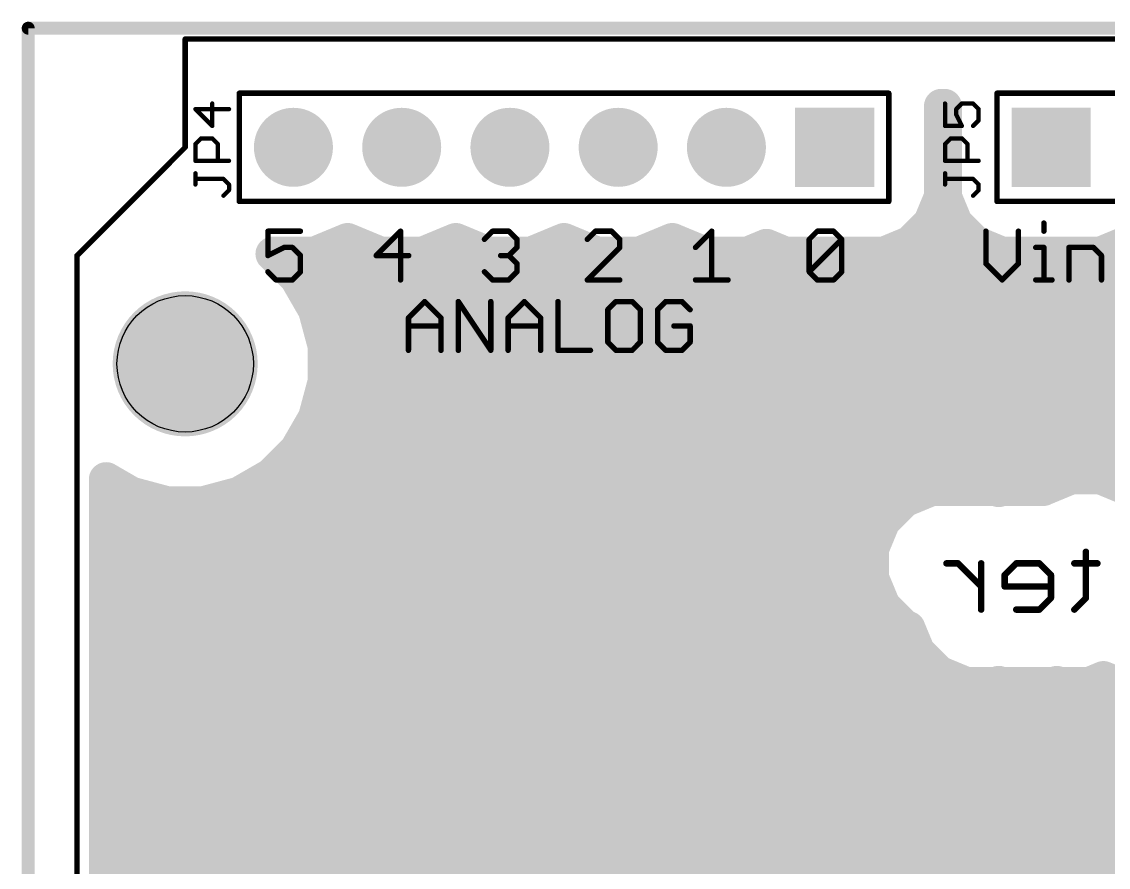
# Model space of a CAD drawing. Extents: x 0.2 to 70.4, y 8.5 to 70.6.
# Drawn here: x 0.23 to 25.72, y 50.8 to 70.64 of the extents above; entities that cross this region are included whole.
import ezdxf

# ---------------------------------------------------------------- set-up
doc = ezdxf.new("R2010")
doc.units = 0
for name, color, linetype in [('16', 175, 'CONTINUOUS'), ('17', 82, 'CONTINUOUS'), ('20', 213, 'CONTINUOUS'), ('21', 253, 'CONTINUOUS'), ('29', 253, 'CONTINUOUS'), ('30', 253, 'CONTINUOUS')]:
    doc.layers.add(name, color=color, linetype=linetype)

# ---------------------------------------------------------------- blocks, each defined once
blk = doc.blocks.new('SQUAREP')
blk.add_solid([(-0.5, -0.5), (0.5, -0.5), (-0.5, 0.5), (0.5, 0.5)])
blk = doc.blocks.new('ROUNDP')
at = {"const_width": 0.5}
blk.add_lwpolyline([(0, -0.25, 1), (0, 0.25, 1), (0, -0.25)], format="xyb", dxfattribs=at)

msp = doc.modelspace()

# ---------------------------------------------------------------- linework, layer by layer
at = {"layer": '16'}
for points, const_width in [([(21.8059, 66.532), (21.8059, 68.6562)], 0.8128), ([(21.8059, 68.6562), (21.8821, 68.6562)], 0.8128), ([(21.8821, 68.6562), (21.8821, 66.532)], 0.8128), ([(21.8059, 68.2752), (21.8821, 68.2752)], 0.8128), ([(21.8059, 67.4624), (21.8821, 67.4624)], 0.8128), ([(21.8059, 66.6496), (21.8821, 66.6496)], 0.8128), ([(21.5507, 65.9159), (21.8059, 66.532)], 0.8128), ([(21.8821, 66.532), (22.1373, 65.9159)], 0.8128), ([(21.0791, 65.4443), (21.5507, 65.9159)], 0.8128), ([(22.1373, 65.9159), (22.6089, 65.4443)], 0.8128), ([(21.4716, 65.8368), (22.2164, 65.8368)], 0.8128), ([(23.749, 62.611), (26.924, 65.786)], 0.6096), ([(7.1017, 65.1891), (7.874, 65.509)], 0.8128), ([(7.874, 65.509), (8.6463, 65.1891)], 0.8128), ([(9.6417, 65.1891), (10.414, 65.509)], 0.8128), ([(10.414, 65.509), (11.1863, 65.1891)], 0.8128), ([(12.1817, 65.1891), (12.954, 65.509)], 0.8128), ([(12.954, 65.509), (13.7263, 65.1891)], 0.8128), ([(14.7217, 65.1891), (15.494, 65.509)], 0.8128), ([(15.494, 65.509), (16.2663, 65.1891)], 0.8128), ([(17.2617, 65.1891), (17.7034, 65.3721)], 0.8128), ([(17.7034, 65.3721), (18.145, 65.1891)], 0.8128), ([(20.463, 65.1891), (21.0791, 65.4443)], 0.8128), ([(22.6089, 65.4443), (23.225, 65.1891)], 0.8128), ([(25.543, 65.1891), (26.1591, 65.4443)], 0.8128), ([(6.6859, 64.6229), (6.1197, 65.1891)], 0.8128), ([(6.1197, 65.1891), (7.1017, 65.1891)], 0.8128), ([(8.6463, 65.1891), (9.6417, 65.1891)], 0.8128), ([(11.1863, 65.1891), (12.1817, 65.1891)], 0.8128), ([(13.7263, 65.1891), (14.7217, 65.1891)], 0.8128), ([(16.2663, 65.1891), (17.2617, 65.1891)], 0.8128), ([(18.145, 65.1891), (20.463, 65.1891)], 0.8128), ([(23.225, 65.1891), (25.543, 65.1891)], 0.8128), ([(6.2848, 65.024), (32.4612, 65.024)], 0.8128), ([(7.1173, 63.8757), (6.6859, 64.6229)], 0.8128), ([(6.9236, 64.2112), (32.7923, 64.2112)], 0.8128), ([(7.3406, 63.0424), (7.1173, 63.8757)], 0.8128), ([(7.2452, 63.3984), (33.6051, 63.3984)], 0.8128), ([(7.3406, 62.1796), (7.3406, 63.0424)], 0.8128), ([(7.3406, 62.5856), (34.4179, 62.5856)], 0.8128), ([(4.064, 56.642), (10.033, 62.611)], 0.6096), ([(10.033, 62.611), (23.749, 62.611)], 0.6096), ([(7.1173, 61.3463), (7.3406, 62.1796)], 0.8128), ([(7.2316, 61.7728), (52.2487, 61.7728)], 0.8128), ([(6.6859, 60.5991), (7.1173, 61.3463)], 0.8128), ([(6.8943, 60.96), (53.0615, 60.96)], 0.8128), ([(6.0759, 59.9891), (6.6859, 60.5991)], 0.8128), ([(6.234, 60.1472), (28.7608, 60.1472)], 0.8128), ([(2.2098, 45.4061), (2.2098, 59.898)], 0.8128), ([(2.2098, 59.898), (2.7993, 59.5577)], 0.8128), ([(5.3287, 59.5577), (6.0759, 59.9891)], 0.8128), ([(24.8501, 59.9536), (24.2059, 59.6868)], 0.8128), ([(25.5473, 59.9536), (24.8501, 59.9536)], 0.8128), ([(26.1915, 59.6868), (25.5473, 59.9536)], 0.8128), ([(2.7993, 59.5577), (3.6326, 59.3344)], 0.8128), ([(4.4954, 59.3344), (5.3287, 59.5577)], 0.8128), ([(21.5792, 59.6825), (20.935, 59.4156)], 0.8128), ([(23.0899, 59.6825), (21.5792, 59.6825)], 0.8128), ([(23.1531, 59.6563), (23.0899, 59.6825)], 0.8128), ([(23.2163, 59.6825), (23.1531, 59.6563)], 0.8128), ([(23.7586, 59.6825), (23.2163, 59.6825)], 0.8128), ([(23.7587, 59.6825), (23.7586, 59.6825)], 0.8128), ([(24.1035, 59.6825), (23.7587, 59.6825)], 0.8128), ([(24.2016, 59.6825), (24.1035, 59.6825)], 0.8128), ([(24.2059, 59.6868), (24.2016, 59.6825)], 0.8128), ([(2.2098, 59.3344), (3.6326, 59.3344)], 0.8128), ([(3.6326, 59.3344), (4.4954, 59.3344)], 0.8128), ([(4.4954, 59.3344), (20.8538, 59.3344)], 0.8128), ([(20.935, 59.4156), (20.442, 58.9226)], 0.8128), ([(20.442, 58.9226), (20.1752, 58.2785)], 0.8128), ([(2.2098, 58.5216), (20.2759, 58.5216)], 0.8128), ([(20.1752, 58.2785), (20.1752, 57.5812)], 0.8128), ([(25.1987, 58.201), (25.1987, 57.1164)], 0.1524), ([(2.2098, 57.7088), (20.1752, 57.7088)], 0.8128), ([(20.1752, 57.5812), (20.442, 56.9371)], 0.8128), ([(22.1989, 57.9299), (21.9278, 57.9299)], 0.1524), ([(22.7413, 57.3875), (22.1989, 57.9299)], 0.1524), ([(22.7413, 56.8452), (22.7413, 57.9299)], 0.1524), ([(23.5649, 57.9299), (23.2938, 57.6587)], 0.1524), ([(24.1073, 57.9299), (23.5649, 57.9299)], 0.1524), ([(24.3784, 57.6587), (24.1073, 57.9299)], 0.1524), ([(25.4699, 57.9299), (24.9275, 57.9299)], 0.1524), ([(23.2938, 57.6587), (23.2938, 57.3875)], 0.1524), ([(24.3784, 57.1164), (24.3784, 57.6587)], 0.1524), ([(23.2938, 57.3875), (24.3784, 57.3875)], 0.1524), ([(2.2098, 56.896), (20.4831, 56.896)], 0.8128), ([(20.442, 56.9371), (20.935, 56.4441)], 0.8128), ([(24.1073, 56.8452), (24.3784, 57.1164)], 0.1524), ([(25.1987, 57.1164), (24.9275, 56.8452)], 0.1524), ([(4.064, 47.371), (4.064, 56.642)], 0.6096), ([(23.5649, 56.8452), (24.1073, 56.8452)], 0.1524), ([(20.935, 56.4441), (21.026, 56.4064)], 0.8128), ([(21.026, 56.4064), (21.2555, 55.8524)], 0.8128), ([(2.2098, 56.0832), (21.1599, 56.0832)], 0.8128), ([(21.2555, 55.8524), (21.7485, 55.3594)], 0.8128), ([(2.2098, 55.2704), (21.9634, 55.2704)], 0.8128), ([(21.7485, 55.3594), (22.3927, 55.0926)], 0.8128), ([(25.2761, 55.0926), (25.6105, 55.2311)], 0.8128), ([(25.6105, 55.2311), (25.7637, 55.1677)], 0.8128), ([(22.3927, 55.0926), (23.0899, 55.0926)], 0.8128), ([(23.0899, 55.0926), (23.1531, 55.1188)], 0.8128), ([(23.1531, 55.1188), (23.2163, 55.0926)], 0.8128), ([(23.2163, 55.0926), (24.4559, 55.0926)], 0.8128), ([(24.4559, 55.0926), (24.5174, 55.1181)], 0.8128), ([(24.5174, 55.1181), (24.5789, 55.0926)], 0.8128), ([(24.5789, 55.0926), (25.2761, 55.0926)], 0.8128), ([(25.7637, 55.1677), (26.1143, 54.8171)], 0.8128), ([(26.1143, 54.8171), (26.7584, 54.5503)], 0.8128), ([(2.2098, 54.4576), (37.6072, 54.4576)], 0.8128), ([(2.2098, 53.6448), (37.6382, 53.6448)], 0.8128), ([(2.2098, 52.832), (38.1176, 52.832)], 0.8128), ([(2.2098, 52.0192), (58.2422, 52.0192)], 0.8128), ([(2.2098, 51.2064), (58.2422, 51.2064)], 0.8128), ([(2.2098, 50.3936), (58.2422, 50.3936)], 0.8128)]:
    msp.add_lwpolyline(points, dxfattribs=dict(at, const_width=const_width))
for points, const_width in [([(22.0091, 68.6562, 1), (21.6027, 68.6562)], 0.4064), ([(21.8059, 68.8594, 1), (21.8059, 68.453)], 0.4064), ([(22.0853, 68.6562, 1), (21.6789, 68.6562)], 0.4064), ([(21.8821, 68.453, 1), (21.8821, 68.8594)], 0.4064), ([(21.8059, 68.4784, 1), (21.8059, 68.072)], 0.4064), ([(21.8821, 68.072, 1), (21.8821, 68.4784)], 0.4064), ([(21.8059, 67.6656, 1), (21.8059, 67.2592)], 0.4064), ([(21.8821, 67.2592, 1), (21.8821, 67.6656)], 0.4064), ([(21.8059, 66.8528, 1), (21.8059, 66.4464)], 0.4064), ([(21.8821, 66.4464, 1), (21.8821, 66.8528)], 0.4064), ([(21.9936, 66.4543, 1), (21.6182, 66.6098)], 0.4064), ([(22.0698, 66.6098, 1), (21.6944, 66.4543)], 0.4064), ([(21.6027, 66.532, 1), (22.0091, 66.532)], 0.4064), ([(21.6789, 66.532, 1), (22.0853, 66.532)], 0.4064), ([(21.6944, 65.7722, 1), (21.407, 66.0596)], 0.4064), ([(22.281, 66.0596, 1), (21.9936, 65.7722)], 0.4064), ([(21.4716, 66.04, 1), (21.4716, 65.6336)], 0.4064), ([(21.3629, 65.9937, 1), (21.7384, 65.8381)], 0.4064), ([(21.9496, 65.8381, 1), (22.325, 65.9937)], 0.4064), ([(22.2164, 65.6336, 1), (22.2164, 66.04)], 0.4064), ([(7.9518, 65.6967, 1), (7.7962, 65.3213)], 0.4064), ([(7.9518, 65.3213, 1), (7.7962, 65.6967)], 0.4064), ([(10.4918, 65.6967, 1), (10.3362, 65.3213)], 0.4064), ([(10.4918, 65.3213, 1), (10.3362, 65.6967)], 0.4064), ([(13.0318, 65.6967, 1), (12.8762, 65.3213)], 0.4064), ([(13.0318, 65.3213, 1), (12.8762, 65.6967)], 0.4064), ([(15.5718, 65.6967, 1), (15.4162, 65.3213)], 0.4064), ([(15.5718, 65.3213, 1), (15.4162, 65.6967)], 0.4064), ([(17.7811, 65.5598, 1), (17.6256, 65.1843)], 0.4064), ([(17.7811, 65.1843, 1), (17.6256, 65.5598)], 0.4064), ([(20.9354, 65.588, 1), (21.2228, 65.3006)], 0.4064), ([(21.1569, 65.2566, 1), (21.0013, 65.632)], 0.4064), ([(22.6867, 65.632, 1), (22.5311, 65.2566)], 0.4064), ([(22.4652, 65.3006, 1), (22.7526, 65.588)], 0.4064), ([(6.2634, 65.3328, 1), (5.976, 65.0454)], 0.4064), ([(6.1197, 65.3923, 1), (6.1197, 64.9859)], 0.4064), ([(7.0239, 65.3768, 1), (7.1794, 65.0014)], 0.4064), ([(7.1017, 64.9859, 1), (7.1017, 65.3923)], 0.4064), ([(8.6463, 65.3923, 1), (8.6463, 64.9859)], 0.4064), ([(8.5686, 65.0014, 1), (8.7241, 65.3768)], 0.4064), ([(9.5639, 65.3768, 1), (9.7194, 65.0014)], 0.4064), ([(9.6417, 64.9859, 1), (9.6417, 65.3923)], 0.4064), ([(11.1863, 65.3923, 1), (11.1863, 64.9859)], 0.4064), ([(11.1086, 65.0014, 1), (11.2641, 65.3768)], 0.4064), ([(12.1039, 65.3768, 1), (12.2594, 65.0014)], 0.4064), ([(12.1817, 64.9859, 1), (12.1817, 65.3923)], 0.4064), ([(13.7263, 65.3923, 1), (13.7263, 64.9859)], 0.4064), ([(13.6486, 65.0014, 1), (13.8041, 65.3768)], 0.4064), ([(14.6439, 65.3768, 1), (14.7994, 65.0014)], 0.4064), ([(14.7217, 64.9859, 1), (14.7217, 65.3923)], 0.4064), ([(16.2663, 65.3923, 1), (16.2663, 64.9859)], 0.4064), ([(16.1886, 65.0014, 1), (16.3441, 65.3768)], 0.4064), ([(17.1839, 65.3768, 1), (17.3394, 65.0014)], 0.4064), ([(17.2617, 64.9859, 1), (17.2617, 65.3923)], 0.4064), ([(18.145, 65.3923, 1), (18.145, 64.9859)], 0.4064), ([(18.0673, 65.0014, 1), (18.2228, 65.3768)], 0.4064), ([(20.3852, 65.3768, 1), (20.5407, 65.0014)], 0.4064), ([(20.463, 64.9859, 1), (20.463, 65.3923)], 0.4064), ([(23.225, 65.3923, 1), (23.225, 64.9859)], 0.4064), ([(23.1473, 65.0014, 1), (23.3028, 65.3768)], 0.4064), ([(25.4652, 65.3768, 1), (25.6207, 65.0014)], 0.4064), ([(25.543, 64.9859, 1), (25.543, 65.3923)], 0.4064), ([(6.2848, 65.2272, 1), (6.2848, 64.8208)], 0.4064), ([(6.8619, 64.7245, 1), (6.51, 64.5213)], 0.4064), ([(6.5422, 64.4792, 1), (6.8296, 64.7666)], 0.4064), ([(6.9236, 64.4144, 1), (6.9236, 64.008)], 0.4064), ([(7.3136, 63.9283, 1), (6.921, 63.8231)], 0.4064), ([(6.9413, 63.7741, 1), (7.2933, 63.9773)], 0.4064), ([(7.2452, 63.6016, 1), (7.2452, 63.1952)], 0.4064), ([(7.5438, 63.0424, 1), (7.1374, 63.0424)], 0.4064), ([(7.1443, 62.9898, 1), (7.5369, 63.095)], 0.4064), ([(7.3406, 62.7888, 1), (7.3406, 62.3824)], 0.4064), ([(10.033, 62.7634, 1), (10.033, 62.4586)], 0.3048), ([(10.1408, 62.5032, 1), (9.9252, 62.7188)], 0.3048), ([(23.6412, 62.7188, 1), (23.8568, 62.5032)], 0.3048), ([(23.749, 62.4586, 1), (23.749, 62.7634)], 0.3048), ([(7.5369, 62.127, 1), (7.1443, 62.2322)], 0.4064), ([(7.1374, 62.1796, 1), (7.5438, 62.1796)], 0.4064), ([(7.2316, 61.976, 1), (7.2316, 61.5696)], 0.4064), ([(7.2933, 61.2447, 1), (6.9413, 61.4479)], 0.4064), ([(6.921, 61.3989, 1), (7.3136, 61.2937)], 0.4064), ([(6.8943, 61.1632, 1), (6.8943, 60.7568)], 0.4064), ([(6.8296, 60.4554, 1), (6.5422, 60.7428)], 0.4064), ([(6.51, 60.7007, 1), (6.8619, 60.4975)], 0.4064), ([(6.234, 60.3504, 1), (6.234, 59.944)], 0.4064), ([(2.413, 59.898, 1), (2.0066, 59.898)], 0.4064), ([(2.3114, 60.074, 1), (2.1082, 59.7221)], 0.4064), ([(5.9322, 60.1327, 1), (6.2196, 59.8454)], 0.4064), ([(6.1775, 59.8131, 1), (5.9743, 60.165)], 0.4064), ([(24.8501, 60.1568, 1), (24.8501, 59.7504)], 0.4064), ([(24.9278, 59.7659, 1), (24.7723, 60.1414)], 0.4064), ([(25.6251, 60.1414, 1), (25.4696, 59.7659)], 0.4064), ([(25.5473, 59.7504, 1), (25.5473, 60.1568)], 0.4064), ([(2.8519, 59.754, 1), (2.7467, 59.3614)], 0.4064), ([(2.6977, 59.3817, 1), (2.9009, 59.7337)], 0.4064), ([(5.2271, 59.7337, 1), (5.4303, 59.3817)], 0.4064), ([(5.3813, 59.3614, 1), (5.2761, 59.754)], 0.4064), ([(21.5792, 59.8857, 1), (21.5792, 59.4793)], 0.4064), ([(21.6569, 59.4947, 1), (21.5014, 59.8702)], 0.4064), ([(23.1676, 59.8702, 1), (23.0121, 59.4947)], 0.4064), ([(23.0753, 59.844, 1), (23.2309, 59.4685)], 0.4064), ([(23.2163, 59.8857, 1), (23.2163, 59.4793)], 0.4064), ([(23.0753, 59.4685, 1), (23.2309, 59.844)], 0.4064), ([(23.0899, 59.4793, 1), (23.0899, 59.8857)], 0.4064), ([(23.2941, 59.4947, 1), (23.1385, 59.8702)], 0.4064), ([(23.7587, 59.8857, 1), (23.7587, 59.4793)], 0.4064), ([(23.6678, 59.8642, 1), (23.8495, 59.5007)], 0.4064), ([(23.8495, 59.5007, 1), (23.6678, 59.8642)], 0.4064), ([(23.7586, 59.4793, 1), (23.7586, 59.8857)], 0.4064), ([(24.1035, 59.8857, 1), (24.1035, 59.4793)], 0.4064), ([(24.0579, 59.8261, 1), (24.3453, 59.5388)], 0.4064), ([(24.1282, 59.8745, 1), (24.2837, 59.4991)], 0.4064), ([(24.3496, 59.5431, 1), (24.0622, 59.8305)], 0.4064), ([(24.1035, 59.4793, 1), (24.1035, 59.8857)], 0.4064), ([(24.2016, 59.4793, 1), (24.2016, 59.8857)], 0.4064), ([(2.2098, 59.5376, 1), (2.2098, 59.1312)], 0.4064), ([(3.6326, 59.5376, 1), (3.6326, 59.1312)], 0.4064), ([(3.58, 59.1381, 1), (3.6852, 59.5307)], 0.4064), ([(3.6326, 59.1312, 1), (3.6326, 59.5376)], 0.4064), ([(4.4954, 59.5376, 1), (4.4954, 59.1312)], 0.4064), ([(4.4428, 59.5307, 1), (4.548, 59.1381)], 0.4064), ([(4.4954, 59.1312, 1), (4.4954, 59.5376)], 0.4064), ([(20.8572, 59.6034, 1), (21.0128, 59.2279)], 0.4064), ([(21.0787, 59.272, 1), (20.7913, 59.5593)], 0.4064), ([(20.8538, 59.1312, 1), (20.8538, 59.5376)], 0.4064), ([(20.2983, 59.0663, 1), (20.5857, 58.7789)], 0.4064), ([(20.6297, 58.8449, 1), (20.2543, 59.0004)], 0.4064), ([(2.2098, 58.7248, 1), (2.2098, 58.3184)], 0.4064), ([(20.2759, 58.3184, 1), (20.2759, 58.7248)], 0.4064), ([(20.3784, 58.2785, 1), (19.972, 58.2785)], 0.4064), ([(19.9874, 58.3562, 1), (20.3629, 58.2007)], 0.4064), ([(25.2368, 58.201, 1), (25.1606, 58.201)], 0.0762), ([(2.2098, 57.912, 1), (2.2098, 57.5056)], 0.4064), ([(20.3629, 57.659, 1), (19.9874, 57.5035)], 0.4064), ([(20.1752, 57.5056, 1), (20.1752, 57.912)], 0.4064), ([(21.9278, 57.968, 1), (21.9278, 57.8918)], 0.0762), ([(22.2259, 57.9568, 1), (22.172, 57.9029)], 0.0762), ([(22.1989, 57.8918, 1), (22.1989, 57.968)], 0.0762), ([(22.7794, 57.9299, 1), (22.7032, 57.9299)], 0.0762), ([(23.5649, 57.968, 1), (23.5649, 57.8918)], 0.0762), ([(23.5919, 57.9029, 1), (23.538, 57.9568)], 0.0762), ([(24.1342, 57.9568, 1), (24.0803, 57.9029)], 0.0762), ([(24.1073, 57.8918, 1), (24.1073, 57.968)], 0.0762), ([(24.9275, 57.968, 1), (24.9275, 57.8918)], 0.0762), ([(25.4699, 57.8918, 1), (25.4699, 57.968)], 0.0762), ([(19.972, 57.5812, 1), (20.3784, 57.5812)], 0.4064), ([(23.3319, 57.6587, 1), (23.2557, 57.6587)], 0.0762), ([(23.2668, 57.6856, 1), (23.3207, 57.6318)], 0.0762), ([(24.4165, 57.6587, 1), (24.3403, 57.6587)], 0.0762), ([(24.3515, 57.6318, 1), (24.4054, 57.6856)], 0.0762), ([(22.7143, 57.3606, 1), (22.7682, 57.4145)], 0.0762), ([(23.2938, 57.4256, 1), (23.2938, 57.3494)], 0.0762), ([(23.2557, 57.3875, 1), (23.3319, 57.3875)], 0.0762), ([(24.3784, 57.3494, 1), (24.3784, 57.4256)], 0.0762), ([(2.2098, 57.0992, 1), (2.2098, 56.6928)], 0.4064), ([(20.5857, 57.0808, 1), (20.2983, 56.7934)], 0.4064), ([(20.2543, 56.8593, 1), (20.6297, 57.0149)], 0.4064), ([(20.4831, 56.6928, 1), (20.4831, 57.0992)], 0.4064), ([(24.3403, 57.1164, 1), (24.4165, 57.1164)], 0.0762), ([(24.4054, 57.0894, 1), (24.3515, 57.1433)], 0.0762), ([(25.1606, 57.1164, 1), (25.2368, 57.1164)], 0.0762), ([(25.2256, 57.0894, 1), (25.1718, 57.1433)], 0.0762), ([(3.9562, 56.7498, 1), (4.1718, 56.5342)], 0.3048), ([(4.2164, 56.642, 1), (3.9116, 56.642)], 0.3048), ([(22.7032, 56.8452, 1), (22.7794, 56.8452)], 0.0762), ([(23.5649, 56.8833, 1), (23.5649, 56.8071)], 0.0762), ([(24.0803, 56.8721, 1), (24.1342, 56.8183)], 0.0762), ([(24.1073, 56.8071, 1), (24.1073, 56.8833)], 0.0762), ([(24.9006, 56.8721, 1), (24.9545, 56.8183)], 0.0762), ([(21.0128, 56.6318, 1), (20.8572, 56.2563)], 0.4064), ([(20.7913, 56.3004, 1), (21.0787, 56.5878)], 0.4064), ([(21.2138, 56.4841, 1), (20.8383, 56.3286)], 0.4064), ([(20.9483, 56.2186, 1), (21.1038, 56.5941)], 0.4064), ([(2.2098, 56.2864, 1), (2.2098, 55.88)], 0.4064), ([(21.1599, 55.88, 1), (21.1599, 56.2864)], 0.4064), ([(21.3992, 55.9961, 1), (21.1118, 55.7087)], 0.4064), ([(21.0678, 55.7747, 1), (21.4432, 55.9302)], 0.4064), ([(2.2098, 55.4736, 1), (2.2098, 55.0672)], 0.4064), ([(21.8263, 55.5471, 1), (21.6707, 55.1717)], 0.4064), ([(21.6048, 55.2157, 1), (21.8922, 55.5031)], 0.4064), ([(21.9634, 55.0672, 1), (21.9634, 55.4736)], 0.4064), ([(25.6883, 55.4188, 1), (25.5328, 55.0434)], 0.4064), ([(25.6883, 55.0434, 1), (25.5328, 55.4188)], 0.4064), ([(22.3927, 55.2958, 1), (22.3927, 54.8894)], 0.4064), ([(22.3149, 54.9049, 1), (22.4704, 55.2803)], 0.4064), ([(23.0121, 55.2803, 1), (23.1676, 54.9049)], 0.4064), ([(23.2309, 55.3065, 1), (23.0753, 54.9311)], 0.4064), ([(23.2163, 55.2958, 1), (23.2163, 54.8894)], 0.4064), ([(23.2309, 54.9311, 1), (23.0753, 55.3065)], 0.4064), ([(23.0899, 54.8894, 1), (23.0899, 55.2958)], 0.4064), ([(23.1385, 54.9049, 1), (23.2941, 55.2803)], 0.4064), ([(24.3781, 55.2803, 1), (24.5336, 54.9049)], 0.4064), ([(24.5952, 55.3058, 1), (24.4396, 54.9304)], 0.4064), ([(24.5789, 55.2958, 1), (24.5789, 54.8894)], 0.4064), ([(24.5952, 54.9304, 1), (24.4396, 55.3058)], 0.4064), ([(24.4559, 54.8894, 1), (24.4559, 55.2958)], 0.4064), ([(24.5011, 54.9049, 1), (24.6567, 55.2803)], 0.4064), ([(25.1984, 55.2803, 1), (25.3539, 54.9049)], 0.4064), ([(25.2761, 54.8894, 1), (25.2761, 55.2958)], 0.4064), ([(25.9074, 55.3114, 1), (25.62, 55.024)], 0.4064), ([(25.6859, 54.9799, 1), (25.8414, 55.3554)], 0.4064), ([(26.192, 55.0048, 1), (26.0365, 54.6294)], 0.4064), ([(2.2098, 54.6608, 1), (2.2098, 54.2544)], 0.4064), ([(2.2098, 53.848, 1), (2.2098, 53.4416)], 0.4064), ([(2.2098, 53.0352, 1), (2.2098, 52.6288)], 0.4064), ([(2.2098, 52.2224, 1), (2.2098, 51.816)], 0.4064), ([(2.2098, 51.4096, 1), (2.2098, 51.0032)], 0.4064), ([(2.2098, 50.5968, 1), (2.2098, 50.1904)], 0.4064)]:
    msp.add_lwpolyline(points, format="xyb", dxfattribs=dict(at, const_width=const_width))
at = {"layer": '20', "const_width": 0.3048}
for points in [[(70.231, 70.485), (0.381, 70.485)], [(0.381, 70.485), (0.381, 8.636)]]:
    msp.add_lwpolyline(points, dxfattribs=at)
at = {"layer": '20', "const_width": 0.1524}
for points in [[(0.381, 70.5612, 1), (0.381, 70.4088)], [(0.4572, 70.485, 1), (0.3048, 70.485)]]:
    msp.add_lwpolyline(points, format="xyb", dxfattribs=at)
at = {"layer": '20'}
msp.add_circle((4.064, 62.611), 1.6002, dxfattribs=at)
at = {"layer": '21'}
for points, const_width in [([(4.064, 70.2628, 1), (4.064, 70.1993)], 0.0635), ([(4.0957, 70.231, 1), (4.0323, 70.231)], 0.0635), ([(5.334, 68.9928, 1), (5.334, 68.9292)], 0.0635), ([(5.3658, 68.961, 1), (5.3023, 68.961)], 0.0635), ([(20.6058, 68.961, 1), (20.5423, 68.961)], 0.0635), ([(20.574, 68.9292, 1), (20.574, 68.9928)], 0.0635), ([(23.114, 68.9928, 1), (23.114, 68.9292)], 0.0635), ([(23.1457, 68.961, 1), (23.0823, 68.961)], 0.0635), ([(4.3046, 68.6127, 1), (4.3046, 68.5619)], 0.0508), ([(4.3226, 68.6052, 1), (4.2867, 68.5693)], 0.0508), ([(4.7241, 68.7186, 1), (4.6733, 68.7186)], 0.0508), ([(5.0927, 68.5619, 1), (5.0927, 68.6127)], 0.0508), ([(21.9195, 68.7186, 1), (21.8687, 68.7186)], 0.0508), ([(22.1822, 68.5873, 1), (22.1314, 68.5873)], 0.0508), ([(22.1389, 68.6052, 1), (22.1748, 68.5693)], 0.0508), ([(22.2882, 68.744, 1), (22.2882, 68.6932)], 0.0508), ([(22.3061, 68.7006, 1), (22.2702, 68.7366)], 0.0508), ([(22.5688, 68.7366, 1), (22.5329, 68.7006)], 0.0508), ([(22.5509, 68.6932, 1), (22.5509, 68.744)], 0.0508), ([(22.7076, 68.5873, 1), (22.6568, 68.5873)], 0.0508), ([(22.6642, 68.5693, 1), (22.7002, 68.6052)], 0.0508), ([(22.1795, 68.4673, 1), (22.1341, 68.4446)], 0.0508), ([(22.1314, 68.4559, 1), (22.1822, 68.4559)], 0.0508), ([(22.6568, 68.3246, 1), (22.7076, 68.3246)], 0.0508), ([(22.7002, 68.3066, 1), (22.6642, 68.3425)], 0.0508), ([(4.6733, 68.1932, 1), (4.7241, 68.1932)], 0.0508), ([(4.6807, 68.1753, 1), (4.7166, 68.2112)], 0.0508), ([(21.8941, 68.2186, 1), (21.8941, 68.1678)], 0.0508), ([(21.8687, 68.1932, 1), (21.9195, 68.1932)], 0.0508), ([(22.2654, 68.1819, 1), (22.3109, 68.2046)], 0.0508), ([(22.2882, 68.1678, 1), (22.2882, 68.2186)], 0.0508), ([(22.5329, 68.2112, 1), (22.5688, 68.1753)], 0.0508), ([(4.33, 67.7687, 1), (4.2792, 67.7687)], 0.0508), ([(4.436, 67.9254, 1), (4.436, 67.8746)], 0.0508), ([(4.4539, 67.8821, 1), (4.418, 67.918)], 0.0508), ([(4.7166, 67.918, 1), (4.6807, 67.8821)], 0.0508), ([(4.6987, 67.8746, 1), (4.6987, 67.9254)], 0.0508), ([(4.8554, 67.7687, 1), (4.8046, 67.7687)], 0.0508), ([(21.9195, 67.7687, 1), (21.8687, 67.7687)], 0.0508), ([(22.0255, 67.9254, 1), (22.0255, 67.8746)], 0.0508), ([(22.0434, 67.8821, 1), (22.0075, 67.918)], 0.0508), ([(22.3061, 67.918, 1), (22.2702, 67.8821)], 0.0508), ([(22.2882, 67.8746, 1), (22.2882, 67.9254)], 0.0508), ([(22.4449, 67.7687, 1), (22.3941, 67.7687)], 0.0508), ([(4.0323, 67.691, 1), (4.0957, 67.691)], 0.0635), ([(4.0865, 67.6685, 1), (4.0415, 67.7135)], 0.0635), ([(4.2867, 67.7866, 1), (4.3226, 67.7507)], 0.0508), ([(4.812, 67.7507, 1), (4.848, 67.7866)], 0.0508), ([(21.8762, 67.7866, 1), (21.9121, 67.7507)], 0.0508), ([(22.4015, 67.7507, 1), (22.4375, 67.7866)], 0.0508), ([(4.3046, 67.4, 1), (4.3046, 67.3492)], 0.0508), ([(4.2792, 67.3746, 1), (4.33, 67.3746)], 0.0508), ([(4.8046, 67.3746, 1), (4.8554, 67.3746)], 0.0508), ([(5.0927, 67.3492, 1), (5.0927, 67.4)], 0.0508), ([(21.8941, 67.4, 1), (21.8941, 67.3492)], 0.0508), ([(21.8687, 67.3746, 1), (21.9195, 67.3746)], 0.0508), ([(22.3941, 67.3746, 1), (22.4449, 67.3746)], 0.0508), ([(22.6822, 67.3492, 1), (22.6822, 67.4)], 0.0508), ([(4.33, 67.0814, 1), (4.2792, 67.0814)], 0.0508), ([(21.9195, 67.0814, 1), (21.8687, 67.0814)], 0.0508), ([(4.3046, 66.9755, 1), (4.3046, 66.9247)], 0.0508), ([(4.2792, 66.8188, 1), (4.33, 66.8188)], 0.0508), ([(4.9793, 66.9681, 1), (4.9434, 66.9321)], 0.0508), ([(4.9614, 66.9247, 1), (4.9614, 66.9755)], 0.0508), ([(5.1181, 66.8188, 1), (5.0673, 66.8188)], 0.0508), ([(5.0747, 66.8008, 1), (5.1107, 66.8367)], 0.0508), ([(21.8941, 66.9755, 1), (21.8941, 66.9247)], 0.0508), ([(21.8687, 66.8188, 1), (21.9195, 66.8188)], 0.0508), ([(22.5688, 66.9681, 1), (22.5329, 66.9321)], 0.0508), ([(22.5509, 66.9247, 1), (22.5509, 66.9755)], 0.0508), ([(22.7076, 66.8188, 1), (22.6568, 66.8188)], 0.0508), ([(22.6642, 66.8008, 1), (22.7002, 66.8367)], 0.0508), ([(4.9434, 66.574, 1), (4.9793, 66.5381)], 0.0508), ([(5.0673, 66.6874, 1), (5.1181, 66.6874)], 0.0508), ([(5.1107, 66.6694, 1), (5.0747, 66.7054)], 0.0508), ([(22.5329, 66.574, 1), (22.5688, 66.5381)], 0.0508), ([(22.6568, 66.6874, 1), (22.7076, 66.6874)], 0.0508), ([(22.7002, 66.6694, 1), (22.6642, 66.7054)], 0.0508), ([(5.334, 66.4528, 1), (5.334, 66.3893)], 0.0635), ([(5.3023, 66.421, 1), (5.3658, 66.421)], 0.0635), ([(20.5423, 66.421, 1), (20.6058, 66.421)], 0.0635), ([(20.574, 66.3893, 1), (20.574, 66.4528)], 0.0635), ([(23.114, 66.4528, 1), (23.114, 66.3893)], 0.0635), ([(23.0823, 66.421, 1), (23.1457, 66.421)], 0.0635), ([(6.0061, 65.7552, 1), (6.0061, 65.6917)], 0.0635), ([(6.0379, 65.7235, 1), (5.9744, 65.7235)], 0.0635), ([(6.7688, 65.6917, 1), (6.7688, 65.7552)], 0.0635), ([(9.1498, 65.7235, 1), (9.0863, 65.7235)], 0.0635), ([(9.1405, 65.701, 1), (9.0956, 65.7459)], 0.0635), ([(11.2768, 65.7552, 1), (11.2768, 65.6917)], 0.0635), ([(11.2992, 65.701, 1), (11.2543, 65.7459)], 0.0635), ([(11.6805, 65.7459, 1), (11.6356, 65.701)], 0.0635), ([(11.6581, 65.6917, 1), (11.6581, 65.7552)], 0.0635), ([(13.6898, 65.7552, 1), (13.6898, 65.6917)], 0.0635), ([(13.7122, 65.701, 1), (13.6673, 65.7459)], 0.0635), ([(14.0935, 65.7459, 1), (14.0486, 65.701)], 0.0635), ([(14.0711, 65.6917, 1), (14.0711, 65.7552)], 0.0635), ([(16.4522, 65.7235, 1), (16.3887, 65.7235)], 0.0635), ([(16.4429, 65.701, 1), (16.398, 65.7459)], 0.0635), ([(18.8968, 65.7552, 1), (18.8968, 65.6917)], 0.0635), ([(18.9192, 65.701, 1), (18.8743, 65.7459)], 0.0635), ([(19.3005, 65.7459, 1), (19.2556, 65.701)], 0.0635), ([(19.2781, 65.6917, 1), (19.2781, 65.7552)], 0.0635), ([(22.8849, 65.7235, 1), (22.8214, 65.7235)], 0.0635), ([(23.6475, 65.7235, 1), (23.584, 65.7235)], 0.0635), ([(24.2449, 65.9141, 1), (24.1814, 65.9141)], 0.0635), ([(11.0637, 65.5553, 1), (11.1086, 65.5104)], 0.0635), ([(11.8805, 65.5328, 1), (11.817, 65.5328)], 0.0635), ([(11.8263, 65.5104, 1), (11.8712, 65.5553)], 0.0635), ([(13.4767, 65.5553, 1), (13.5216, 65.5104)], 0.0635), ([(14.2935, 65.5328, 1), (14.23, 65.5328)], 0.0635), ([(14.2393, 65.5104, 1), (14.2842, 65.5553)], 0.0635), ([(18.7379, 65.5328, 1), (18.6744, 65.5328)], 0.0635), ([(18.6837, 65.5553, 1), (18.7286, 65.5104)], 0.0635), ([(19.5005, 65.5328, 1), (19.437, 65.5328)], 0.0635), ([(19.4463, 65.5104, 1), (19.4912, 65.5553)], 0.0635), ([(19.4912, 65.5104, 1), (19.4463, 65.5553)], 0.0635), ([(24.1814, 65.7235, 1), (24.2449, 65.7235)], 0.0635), ([(6.3874, 65.3739, 1), (6.3874, 65.3104)], 0.0635), ([(6.4016, 65.3138, 1), (6.3732, 65.3705)], 0.0635), ([(6.6005, 65.3646, 1), (6.5556, 65.3197)], 0.0635), ([(6.5781, 65.3104, 1), (6.5781, 65.3739)], 0.0635), ([(11.817, 65.3422, 1), (11.8805, 65.3422)], 0.0635), ([(11.8712, 65.3197, 1), (11.8263, 65.3646)], 0.0635), ([(14.23, 65.3422, 1), (14.2935, 65.3422)], 0.0635), ([(14.2842, 65.3197, 1), (14.2393, 65.3646)], 0.0635), ([(16.0167, 65.3646, 1), (16.0616, 65.3197)], 0.0635), ([(24.0225, 65.3739, 1), (24.0225, 65.3104)], 0.0635), ([(24.2449, 65.3422, 1), (24.1814, 65.3422)], 0.0635), ([(24.2132, 65.3104, 1), (24.2132, 65.3739)], 0.0635), ([(24.8338, 65.3422, 1), (24.7703, 65.3422)], 0.0635), ([(24.8021, 65.3739, 1), (24.8021, 65.3104)], 0.0635), ([(25.3965, 65.3646, 1), (25.3516, 65.3197)], 0.0635), ([(25.3741, 65.3104, 1), (25.3741, 65.3739)], 0.0635), ([(1.5015, 65.1735, 1), (1.5465, 65.1285)], 0.0635), ([(1.5557, 65.151, 1), (1.4923, 65.151)], 0.0635), ([(5.9919, 65.1799, 1), (6.0203, 65.1231)], 0.0635), ([(5.9744, 65.1515, 1), (6.0379, 65.1515)], 0.0635), ([(6.8005, 65.1515, 1), (6.737, 65.1515)], 0.0635), ([(6.7463, 65.129, 1), (6.7912, 65.1739)], 0.0635), ([(8.5461, 65.1832, 1), (8.5461, 65.1197)], 0.0635), ([(8.5237, 65.1739, 1), (8.5686, 65.129)], 0.0635), ([(9.3088, 65.1197, 1), (9.3088, 65.1832)], 0.0635), ([(11.4674, 65.1832, 1), (11.4674, 65.1197)], 0.0635), ([(11.6805, 65.1739, 1), (11.6356, 65.129)], 0.0635), ([(11.6356, 65.1739, 1), (11.6805, 65.129)], 0.0635), ([(11.6581, 65.1197, 1), (11.6581, 65.1832)], 0.0635), ([(11.8805, 64.9608, 1), (11.817, 64.9608)], 0.0635), ([(11.8263, 64.9384, 1), (11.8712, 64.9833)], 0.0635), ([(22.8756, 64.9833, 1), (22.8307, 64.9384)], 0.0635), ([(23.6382, 64.9384, 1), (23.5933, 64.9833)], 0.0635), ([(25.5965, 65.1515, 1), (25.533, 65.1515)], 0.0635), ([(25.5423, 65.129, 1), (25.5872, 65.1739)], 0.0635), ([(6.0286, 64.7926, 1), (5.9837, 64.7477)], 0.0635), ([(6.737, 64.7702, 1), (6.8005, 64.7702)], 0.0635), ([(6.7912, 64.7477, 1), (6.7463, 64.7926)], 0.0635), ([(11.1086, 64.7926, 1), (11.0637, 64.7477)], 0.0635), ([(11.817, 64.7702, 1), (11.8805, 64.7702)], 0.0635), ([(11.8712, 64.7477, 1), (11.8263, 64.7926)], 0.0635), ([(18.6744, 64.7702, 1), (18.7379, 64.7702)], 0.0635), ([(18.7286, 64.7926, 1), (18.6837, 64.7477)], 0.0635), ([(18.6837, 64.7926, 1), (18.7286, 64.7477)], 0.0635), ([(19.437, 64.7702, 1), (19.5005, 64.7702)], 0.0635), ([(19.4912, 64.7477, 1), (19.4463, 64.7926)], 0.0635), ([(22.8214, 64.9608, 1), (22.8849, 64.9608)], 0.0635), ([(23.584, 64.9608, 1), (23.6475, 64.9608)], 0.0635), ([(6.1968, 64.6113, 1), (6.1968, 64.5478)], 0.0635), ([(6.1743, 64.557, 1), (6.2192, 64.602)], 0.0635), ([(6.5556, 64.602, 1), (6.6005, 64.557)], 0.0635), ([(6.5781, 64.5478, 1), (6.5781, 64.6113)], 0.0635), ([(9.0863, 64.5795, 1), (9.1498, 64.5795)], 0.0635), ([(11.2768, 64.6113, 1), (11.2768, 64.5478)], 0.0635), ([(11.2543, 64.557, 1), (11.2992, 64.602)], 0.0635), ([(11.6356, 64.602, 1), (11.6805, 64.557)], 0.0635), ([(11.6581, 64.5478, 1), (11.6581, 64.6113)], 0.0635), ([(13.4991, 64.6113, 1), (13.4991, 64.5478)], 0.0635), ([(13.4767, 64.602, 1), (13.5216, 64.557)], 0.0635), ([(14.2618, 64.5478, 1), (14.2618, 64.6113)], 0.0635), ([(16.0391, 64.6113, 1), (16.0391, 64.5478)], 0.0635), ([(16.3887, 64.5795, 1), (16.4522, 64.5795)], 0.0635), ([(16.8018, 64.5478, 1), (16.8018, 64.6113)], 0.0635), ([(18.8968, 64.6113, 1), (18.8968, 64.5478)], 0.0635), ([(18.8743, 64.557, 1), (18.9192, 64.602)], 0.0635), ([(19.2556, 64.602, 1), (19.3005, 64.557)], 0.0635), ([(19.2781, 64.5478, 1), (19.2781, 64.6113)], 0.0635), ([(23.212, 64.602, 1), (23.2569, 64.557)], 0.0635), ([(23.212, 64.557, 1), (23.2569, 64.602)], 0.0635), ([(24.0225, 64.6113, 1), (24.0225, 64.5478)], 0.0635), ([(24.1814, 64.5795, 1), (24.2449, 64.5795)], 0.0635), ([(24.4038, 64.5478, 1), (24.4038, 64.6113)], 0.0635), ([(24.7703, 64.5795, 1), (24.8338, 64.5795)], 0.0635), ([(25.533, 64.5795, 1), (25.5965, 64.5795)], 0.0635), ([(9.7069, 64.0949, 1), (9.662, 64.05)], 0.0635), ([(9.7069, 64.05, 1), (9.662, 64.0949)], 0.0635), ([(10.5043, 64.0725, 1), (10.4407, 64.0725)], 0.0635), ([(10.4989, 64.0901, 1), (10.4461, 64.0549)], 0.0635), ([(11.2669, 64.0725, 1), (11.2034, 64.0725)], 0.0635), ([(12.0457, 64.0949, 1), (12.0008, 64.05)], 0.0635), ([(12.0457, 64.05, 1), (12.0008, 64.0949)], 0.0635), ([(12.843, 64.0725, 1), (12.7795, 64.0725)], 0.0635), ([(14.1714, 64.1042, 1), (14.1714, 64.0407)], 0.0635), ([(14.1938, 64.05, 1), (14.1489, 64.0949)], 0.0635), ([(14.5751, 64.0949, 1), (14.5302, 64.05)], 0.0635), ([(14.5527, 64.0407, 1), (14.5527, 64.1042)], 0.0635), ([(15.3407, 64.1042, 1), (15.3407, 64.0407)], 0.0635), ([(15.3632, 64.05, 1), (15.3183, 64.0949)], 0.0635), ([(15.7445, 64.0949, 1), (15.6996, 64.05)], 0.0635), ([(15.7221, 64.0407, 1), (15.7221, 64.1042)], 0.0635), ([(9.3349, 63.6912, 1), (9.2714, 63.6912)], 0.0635), ([(9.2807, 63.7136, 1), (9.3256, 63.6687)], 0.0635), ([(10.0975, 63.6912, 1), (10.034, 63.6912)], 0.0635), ([(10.0433, 63.6687, 1), (10.0882, 63.7136)], 0.0635), ([(11.6736, 63.6912, 1), (11.6101, 63.6912)], 0.0635), ([(11.6194, 63.7136, 1), (11.6643, 63.6687)], 0.0635), ([(12.4363, 63.6912, 1), (12.3728, 63.6912)], 0.0635), ([(12.3821, 63.6687, 1), (12.427, 63.7136)], 0.0635), ([(14.0124, 63.8818, 1), (13.9489, 63.8818)], 0.0635), ([(13.9582, 63.9043, 1), (14.0031, 63.8594)], 0.0635), ([(14.7751, 63.8818, 1), (14.7116, 63.8818)], 0.0635), ([(14.7209, 63.8594, 1), (14.7658, 63.9043)], 0.0635), ([(15.1818, 63.8818, 1), (15.1183, 63.8818)], 0.0635), ([(15.1276, 63.9043, 1), (15.1725, 63.8594)], 0.0635), ([(15.8903, 63.8594, 1), (15.9352, 63.9043)], 0.0635), ([(9.3031, 63.5322, 1), (9.3031, 63.4687)], 0.0635), ([(10.0658, 63.4687, 1), (10.0658, 63.5322)], 0.0635), ([(11.6419, 63.5322, 1), (11.6419, 63.4687)], 0.0635), ([(12.4045, 63.4687, 1), (12.4045, 63.5322)], 0.0635), ([(15.5314, 63.5322, 1), (15.5314, 63.4687)], 0.0635), ([(15.9445, 63.5005, 1), (15.881, 63.5005)], 0.0635), ([(15.9127, 63.4687, 1), (15.9127, 63.5322)], 0.0635), ([(11.2087, 62.9109, 1), (11.2616, 62.9461)], 0.0635), ([(12.8113, 62.9603, 1), (12.8113, 62.8967)], 0.0635), ([(13.5739, 62.8967, 1), (13.5739, 62.9603)], 0.0635), ([(14.0031, 63.1416, 1), (13.9582, 63.0967)], 0.0635), ([(13.9489, 63.1192, 1), (14.0124, 63.1192)], 0.0635), ([(14.1714, 62.9603, 1), (14.1714, 62.8967)], 0.0635), ([(14.1489, 62.906, 1), (14.1938, 62.951)], 0.0635), ([(14.5302, 62.951, 1), (14.5751, 62.906)], 0.0635), ([(14.5527, 62.8967, 1), (14.5527, 62.9603)], 0.0635), ([(14.7116, 63.1192, 1), (14.7751, 63.1192)], 0.0635), ([(14.7658, 63.0967, 1), (14.7209, 63.1416)], 0.0635), ([(15.1183, 63.1192, 1), (15.1818, 63.1192)], 0.0635), ([(15.1725, 63.1416, 1), (15.1276, 63.0967)], 0.0635), ([(15.3407, 62.9603, 1), (15.3407, 62.8967)], 0.0635), ([(15.3183, 62.906, 1), (15.3632, 62.951)], 0.0635), ([(15.6996, 62.951, 1), (15.7445, 62.906)], 0.0635), ([(15.7221, 62.8967, 1), (15.7221, 62.9603)], 0.0635), ([(15.881, 63.1192, 1), (15.9445, 63.1192)], 0.0635), ([(15.9352, 63.0967, 1), (15.8903, 63.1416)], 0.0635), ([(9.2714, 62.9285, 1), (9.3349, 62.9285)], 0.0635), ([(10.034, 62.9285, 1), (10.0975, 62.9285)], 0.0635), ([(10.4407, 62.9285, 1), (10.5043, 62.9285)], 0.0635), ([(11.2034, 62.9285, 1), (11.2669, 62.9285)], 0.0635), ([(11.6101, 62.9285, 1), (11.6736, 62.9285)], 0.0635), ([(12.3728, 62.9285, 1), (12.4363, 62.9285)], 0.0635), ([(12.7795, 62.9285, 1), (12.843, 62.9285)], 0.0635)]:
    msp.add_lwpolyline(points, format="xyb", dxfattribs=dict(at, const_width=const_width))
for points, const_width in [([(4.064, 67.691), (4.064, 70.231)], 0.127), ([(4.064, 70.231), (70.104, 70.231)], 0.127), ([(5.334, 66.421), (5.334, 68.961)], 0.127), ([(5.334, 68.961), (20.574, 68.961)], 0.127), ([(20.574, 68.961), (20.574, 66.421)], 0.127), ([(23.114, 66.421), (23.114, 68.961)], 0.127), ([(23.114, 68.961), (43.434, 68.961)], 0.127), ([(5.0927, 68.5873), (4.3046, 68.5873)], 0.1016), ([(4.3046, 68.5873), (4.6987, 68.1932)], 0.1016), ([(4.6987, 68.1932), (4.6987, 68.7186)], 0.1016), ([(21.8941, 68.7186), (21.8941, 68.1932)], 0.1016), ([(22.1568, 68.5873), (22.2882, 68.7186)], 0.1016), ([(22.1568, 68.4559), (22.1568, 68.5873)], 0.1016), ([(22.2882, 68.7186), (22.5509, 68.7186)], 0.1016), ([(22.5509, 68.7186), (22.6822, 68.5873)], 0.1016), ([(22.6822, 68.5873), (22.6822, 68.3246)], 0.1016), ([(22.2882, 68.1932), (22.1568, 68.4559)], 0.1016), ([(22.6822, 68.3246), (22.5509, 68.1932)], 0.1016), ([(21.8941, 68.1932), (22.2882, 68.1932)], 0.1016), ([(4.3046, 67.7687), (4.436, 67.9)], 0.1016), ([(4.3046, 67.3746), (4.3046, 67.7687)], 0.1016), ([(4.436, 67.9), (4.6987, 67.9)], 0.1016), ([(4.6987, 67.9), (4.83, 67.7687)], 0.1016), ([(4.83, 67.7687), (4.83, 67.3746)], 0.1016), ([(21.8941, 67.7687), (22.0255, 67.9)], 0.1016), ([(21.8941, 67.3746), (21.8941, 67.7687)], 0.1016), ([(22.0255, 67.9), (22.2882, 67.9)], 0.1016), ([(22.2882, 67.9), (22.4195, 67.7687)], 0.1016), ([(22.4195, 67.7687), (22.4195, 67.3746)], 0.1016), ([(1.524, 65.151), (4.064, 67.691)], 0.127), ([(5.0927, 67.3746), (4.3046, 67.3746)], 0.1016), ([(22.6822, 67.3746), (21.8941, 67.3746)], 0.1016), ([(4.3046, 66.8188), (4.3046, 67.0814)], 0.1016), ([(21.8941, 66.8188), (21.8941, 67.0814)], 0.1016), ([(4.9614, 66.9501), (4.3046, 66.9501)], 0.1016), ([(5.0927, 66.8188), (4.9614, 66.9501)], 0.1016), ([(5.0927, 66.6874), (5.0927, 66.8188)], 0.1016), ([(22.5509, 66.9501), (21.8941, 66.9501)], 0.1016), ([(22.6822, 66.8188), (22.5509, 66.9501)], 0.1016), ([(22.6822, 66.6874), (22.6822, 66.8188)], 0.1016), ([(4.9614, 66.5561), (5.0927, 66.6874)], 0.1016), ([(22.5509, 66.5561), (22.6822, 66.6874)], 0.1016), ([(20.574, 66.421), (5.334, 66.421)], 0.127), ([(43.434, 66.421), (23.114, 66.421)], 0.127), ([(6.7688, 65.7235), (6.0061, 65.7235)], 0.127), ([(6.0061, 65.7235), (6.0061, 65.1515)], 0.127), ([(9.1181, 65.7235), (8.5461, 65.1515)], 0.127), ([(9.1181, 64.5795), (9.1181, 65.7235)], 0.127), ([(11.0861, 65.5328), (11.2768, 65.7235)], 0.127), ([(11.2768, 65.7235), (11.6581, 65.7235)], 0.127), ([(11.6581, 65.7235), (11.8488, 65.5328)], 0.127), ([(13.6898, 65.7235), (13.4991, 65.5328)], 0.127), ([(14.0711, 65.7235), (13.6898, 65.7235)], 0.127), ([(14.2618, 65.5328), (14.0711, 65.7235)], 0.127), ([(16.0391, 65.3422), (16.4204, 65.7235)], 0.127), ([(16.4204, 65.7235), (16.4204, 64.5795)], 0.127), ([(18.7061, 65.5328), (18.8968, 65.7235)], 0.127), ([(18.8968, 65.7235), (19.2781, 65.7235)], 0.127), ([(19.2781, 65.7235), (19.4688, 65.5328)], 0.127), ([(22.8531, 65.7235), (22.8531, 64.9608)], 0.127), ([(23.6158, 64.9608), (23.6158, 65.7235)], 0.127), ([(24.2132, 65.9141), (24.2132, 65.7235)], 0.127), ([(11.8488, 65.5328), (11.8488, 65.3422)], 0.127), ([(14.2618, 65.3422), (14.2618, 65.5328)], 0.127), ([(18.7061, 64.7702), (18.7061, 65.5328)], 0.127), ([(18.7061, 64.7702), (19.4688, 65.5328)], 0.127), ([(19.4688, 65.5328), (19.4688, 64.7702)], 0.127), ([(6.0061, 65.1515), (6.3874, 65.3422)], 0.127), ([(6.3874, 65.3422), (6.5781, 65.3422)], 0.127), ([(6.5781, 65.3422), (6.7688, 65.1515)], 0.127), ([(11.8488, 65.3422), (11.6581, 65.1515)], 0.127), ([(13.4991, 64.5795), (14.2618, 65.3422)], 0.127), ([(24.0225, 65.3422), (24.2132, 65.3422)], 0.127), ([(24.2132, 65.3422), (24.2132, 64.5795)], 0.127), ([(24.8021, 64.5795), (24.8021, 65.3422)], 0.127), ([(24.8021, 65.3422), (25.3741, 65.3422)], 0.127), ([(25.3741, 65.3422), (25.5647, 65.1515)], 0.127), ([(1.524, 32.385), (1.524, 65.151)], 0.127), ([(6.7688, 65.1515), (6.7688, 64.7702)], 0.127), ([(8.5461, 65.1515), (9.3088, 65.1515)], 0.127), ([(11.6581, 65.1515), (11.4674, 65.1515)], 0.127), ([(11.6581, 65.1515), (11.8488, 64.9608)], 0.127), ([(11.8488, 64.9608), (11.8488, 64.7702)], 0.127), ([(22.8531, 64.9608), (23.2344, 64.5795)], 0.127), ([(23.2344, 64.5795), (23.6158, 64.9608)], 0.127), ([(25.5647, 65.1515), (25.5647, 64.5795)], 0.127), ([(6.1968, 64.5795), (6.0061, 64.7702)], 0.127), ([(6.7688, 64.7702), (6.5781, 64.5795)], 0.127), ([(11.2768, 64.5795), (11.0861, 64.7702)], 0.127), ([(11.8488, 64.7702), (11.6581, 64.5795)], 0.127), ([(18.8968, 64.5795), (18.7061, 64.7702)], 0.127), ([(19.4688, 64.7702), (19.2781, 64.5795)], 0.127), ([(6.5781, 64.5795), (6.1968, 64.5795)], 0.127), ([(11.6581, 64.5795), (11.2768, 64.5795)], 0.127), ([(14.2618, 64.5795), (13.4991, 64.5795)], 0.127), ([(16.0391, 64.5795), (16.8018, 64.5795)], 0.127), ([(19.2781, 64.5795), (18.8968, 64.5795)], 0.127), ([(24.0225, 64.5795), (24.4038, 64.5795)], 0.127), ([(9.3031, 63.6912), (9.6844, 64.0725)], 0.127), ([(9.6844, 64.0725), (10.0658, 63.6912)], 0.127), ([(10.4725, 62.9285), (10.4725, 64.0725)], 0.127), ([(10.4725, 64.0725), (11.2352, 62.9285)], 0.127), ([(11.2352, 62.9285), (11.2352, 64.0725)], 0.127), ([(11.6419, 63.6912), (12.0232, 64.0725)], 0.127), ([(12.0232, 64.0725), (12.4045, 63.6912)], 0.127), ([(12.8113, 64.0725), (12.8113, 62.9285)], 0.127), ([(14.1714, 64.0725), (13.9807, 63.8818)], 0.127), ([(14.5527, 64.0725), (14.1714, 64.0725)], 0.127), ([(14.7433, 63.8818), (14.5527, 64.0725)], 0.127), ([(15.3407, 64.0725), (15.1501, 63.8818)], 0.127), ([(15.7221, 64.0725), (15.3407, 64.0725)], 0.127), ([(15.9127, 63.8818), (15.7221, 64.0725)], 0.127), ([(9.3031, 62.9285), (9.3031, 63.6912)], 0.127), ([(10.0658, 63.6912), (10.0658, 62.9285)], 0.127), ([(11.6419, 62.9285), (11.6419, 63.6912)], 0.127), ([(12.4045, 63.6912), (12.4045, 62.9285)], 0.127), ([(13.9807, 63.8818), (13.9807, 63.1192)], 0.127), ([(14.7433, 63.1192), (14.7433, 63.8818)], 0.127), ([(15.1501, 63.8818), (15.1501, 63.1192)], 0.127), ([(9.3031, 63.5005), (10.0658, 63.5005)], 0.127), ([(11.6419, 63.5005), (12.4045, 63.5005)], 0.127), ([(15.9127, 63.5005), (15.5314, 63.5005)], 0.127), ([(15.9127, 63.1192), (15.9127, 63.5005)], 0.127), ([(12.8113, 62.9285), (13.5739, 62.9285)], 0.127), ([(13.9807, 63.1192), (14.1714, 62.9285)], 0.127), ([(14.1714, 62.9285), (14.5527, 62.9285)], 0.127), ([(14.5527, 62.9285), (14.7433, 63.1192)], 0.127), ([(15.1501, 63.1192), (15.3407, 62.9285)], 0.127), ([(15.3407, 62.9285), (15.7221, 62.9285)], 0.127), ([(15.7221, 62.9285), (15.9127, 63.1192)], 0.127)]:
    msp.add_lwpolyline(points, dxfattribs=dict(at, const_width=const_width))
at = {"layer": '29', "const_width": 1.7018}
msp.add_lwpolyline([(4.064, 61.7601, 1), (4.064, 63.4619, 1), (4.064, 61.7601)], format="xyb", dxfattribs=at)
at = {"layer": '30', "const_width": 1.7018}
msp.add_lwpolyline([(4.064, 61.7601, 1), (4.064, 63.4619, 1), (4.064, 61.7601)], format="xyb", dxfattribs=at)

# ---------------------------------------------------------------- block references
at = {"layer": '17', "xscale": 1.651, "yscale": 1.651, "rotation": 180}
for name, p in [('ROUNDP', (6.604, 67.691)), ('ROUNDP', (9.144, 67.691)), ('ROUNDP', (11.684, 67.691)), ('ROUNDP', (14.224, 67.691)), ('ROUNDP', (16.764, 67.691)), ('SQUAREP', (19.304, 67.691)), ('SQUAREP', (24.384, 67.691))]:
    msp.add_blockref(name, p, dxfattribs=at)
at = {"layer": '29', "xscale": 1.8542, "yscale": 1.8542, "rotation": 180}
for name, p in [('ROUNDP', (6.604, 67.691)), ('ROUNDP', (9.144, 67.691)), ('ROUNDP', (11.684, 67.691)), ('ROUNDP', (14.224, 67.691)), ('ROUNDP', (16.764, 67.691)), ('SQUAREP', (19.304, 67.691)), ('SQUAREP', (24.384, 67.691))]:
    msp.add_blockref(name, p, dxfattribs=at)
at = {"layer": '30', "xscale": 1.8542, "yscale": 1.8542, "rotation": 180}
for name, p in [('ROUNDP', (6.604, 67.691)), ('ROUNDP', (9.144, 67.691)), ('ROUNDP', (11.684, 67.691)), ('ROUNDP', (14.224, 67.691)), ('ROUNDP', (16.764, 67.691)), ('SQUAREP', (19.304, 67.691)), ('SQUAREP', (24.384, 67.691))]:
    msp.add_blockref(name, p, dxfattribs=at)

doc.saveas('drawing.dxf')
